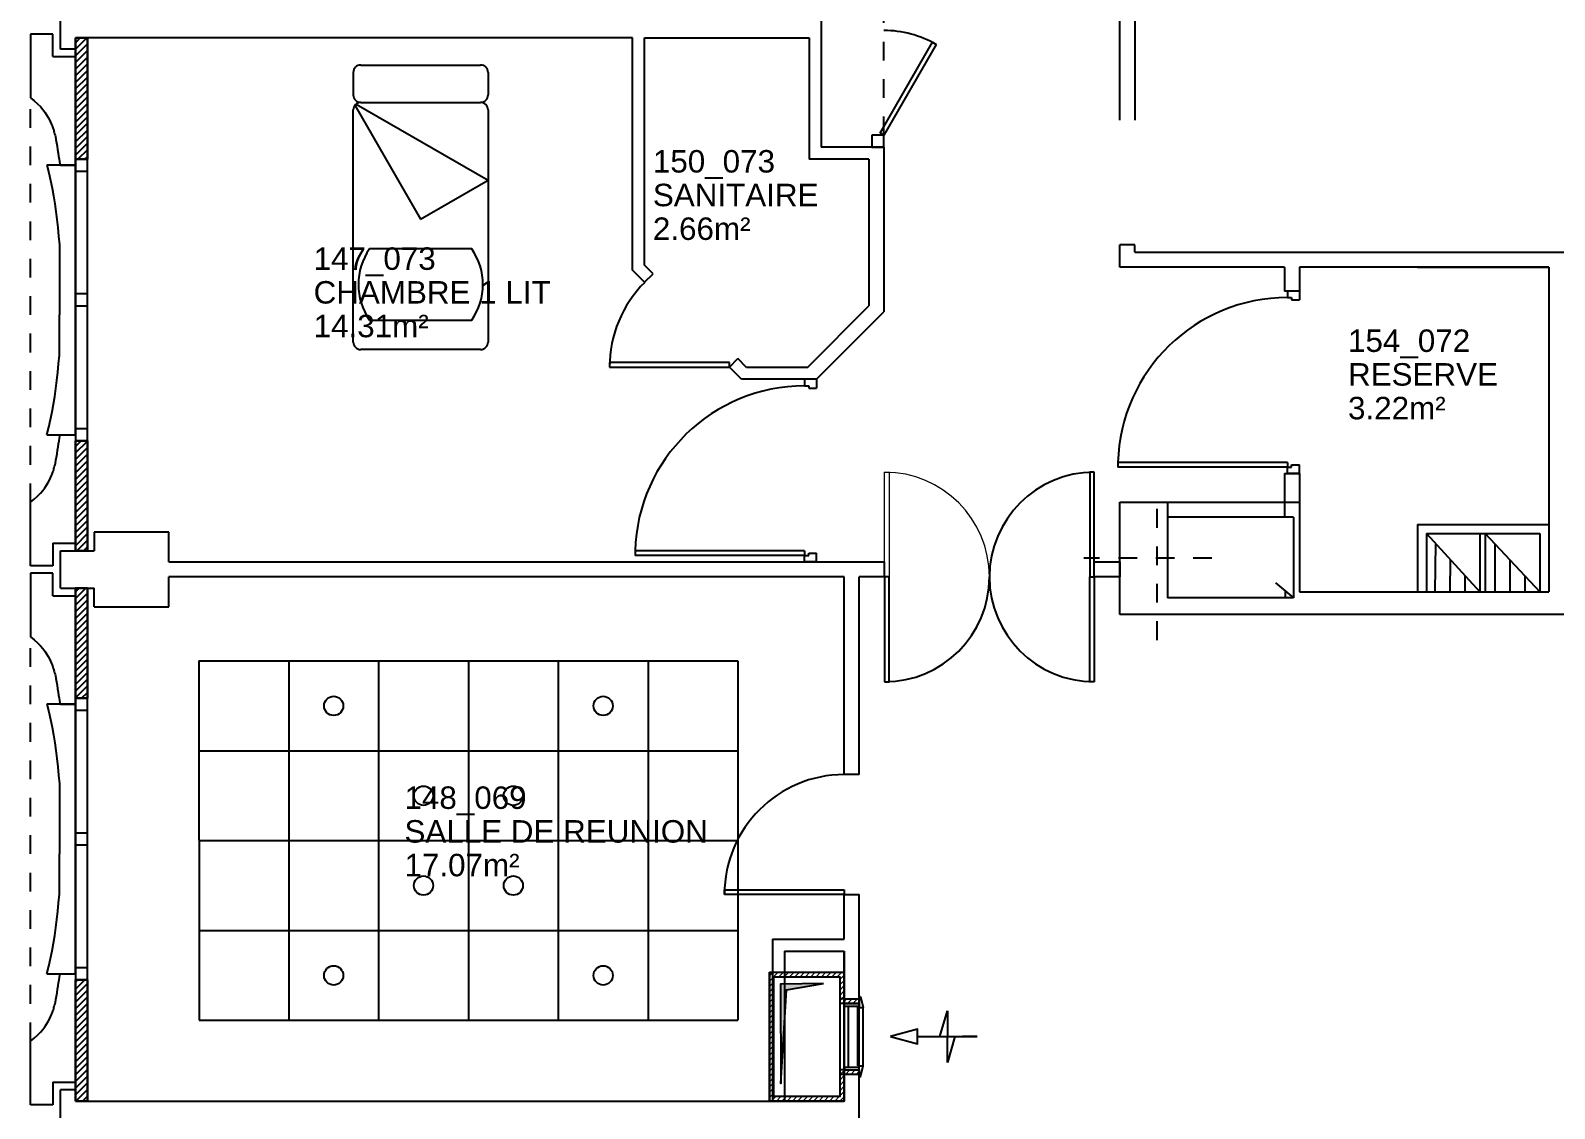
# Model space of a CAD drawing. Header units: millimetres. Extents: x -3.6 to 68.3, y -13.9 to 59.5.
# Drawn here: x 0 to 10.18, y 10.9 to 18.1 of the extents above; entities that cross this region are included whole.
import ezdxf

# ---------------------------------------------------------------- set-up
doc = ezdxf.new("R2010")
doc.units = ezdxf.units.MM
doc.linetypes.add('CACHÉ', pattern=[0.25, 0.125, -0.125])
doc.linetypes.add('CONTINU', pattern=[0])
for name, color, linetype in [('001 Murs', 7, 'Continuous'), ('001axes', 1, 'Continuous'), ('002 poteaux', 7, 'Continuous'), ('003 murs porteurs', 7, 'Continuous'), ('003 porte', 7, 'Continuous'), ('004 cloisons', 7, 'Continuous'), ('004 isolation', 8, 'Continuous'), ('005 Portes', 7, 'Continuous'), ('007 Fenêtre', 7, 'Continuous'), ('400 Lits', 8, 'Continuous'), ('A_Etiqu_Local', 7, 'Continuous'), ('A_MUR_CLOIS', 7, 'CONTINU'), ('A_MURS_CLOI', 7, 'Continuous'), ('BEG-EXT', 10, 'Continuous'), ('faux plafonds', 253, 'Continuous'), ('futur', 30, 'Continuous')]:
    doc.layers.add(name, color=color, linetype=linetype)
doc.layers.add('A_PORTE', color=7, linetype='CONTINU', lineweight=0)
doc.styles.add('Attribut', font='arial.ttf')

# ---------------------------------------------------------------- blocks, each defined once
blk = doc.blocks.new('A_Etiqu_Local')
at = {"style": 'Attribut', "flags": 1}
for tag, p in [('CODE_HOPITAL', (-0.446, 1.632)), ('CODE_SITE', (-0.446, 1.407)), ('CODE_BATIMENT', (-0.446, 1.182)), ('CODE_SECTEUR', (-0.446, 0.957)), ('CODE_ETAGE', (-0.446, 0.732)), ('NOM_NORMALISE', (-0.446, -0.843)), ('SECTEUR_ACTIVITE', (-0.446, -1.068)), ('SOUS_SECTEUR_ACTIVITE', (-0.446, -1.293)), ('VOLUME', (-0.446, -1.518)), ('SERVICE', (-0.446, -1.743)), ('CODE_UG', (-0.446, -1.968)), ('CODE_UA', (-0.446, -2.193)), ('CODE_POLE', (-0.446, -2.418)), ('OCCUPANT_EXTERNE', (-0.446, -2.643)), ('DISPONIBILITE', (-0.446, -2.868)), ('ACCES_HANDICAPES', (-0.446, -3.093)), ('NATURE_SOL', (-0.446, -3.318)), ('RISQUE_LABORATOIRE', (-0.446, -3.543)), ('AMIANTE', (-0.446, -3.768))]:
    blk.add_attdef(tag, p, '', height=0.15, dxfattribs=at)
at = {"layer": 'A_Etiqu_Local', "style": 'Attribut'}
for tag, p in [('CODE_PIECE', (-0.446, 0.282)), ('NOM_USAGE', (-0.446, 0.057)), ('SURFACE', (-0.446, -0.168))]:
    blk.add_attdef(tag, p, '', height=0.15, dxfattribs=at)
blk = doc.blocks.new('A$C0B3801A5')
for p, q in [((0, -0.181), (0, -0.581)), ((0, -0.431), (-0.173, -0.381)), ((-0.173, -0.381), (0, -0.381)), ((0, -0.331), (0.173, -0.381)), ((0.173, -0.381), (0, -0.381)), ((0, -0.581), (0, -0.481))]:
    blk.add_line(p, q)
blk.add_lwpolyline([(0, 0), (-0.049, -0.181), (0, -0.181), (0.049, -0.181), (0, 0)], close=True)

msp = doc.modelspace()

# ---------------------------------------------------------------- hatches: boundary and pattern name
at = {"layer": 'BEG-EXT', "lineweight": 9}
h = msp.add_hatch(dxfattribs=at)
h.set_pattern_fill('ANSI31', color=8, scale=0.2, style=0)
h.set_pattern_definition([(45, (-145.07485, -56.446555), (-0.0176776695, 0.0176776695), [])])
h.paths.add_polyline_path([(5.435, 11.81), (4.935, 11.81), (4.935, 10.95), (5.435, 10.95), (5.435, 11.128), (5.405, 11.128), (5.405, 10.98), (4.965, 10.98), (4.965, 11.78), (5.405, 11.78), (5.405, 11.632), (5.435, 11.632)])
h.paths.add_polyline_path([(5.435, 11.632), (5.405, 11.632), (5.405, 11.602), (5.435, 11.602)], flags=17)
h.paths.add_polyline_path([(5.535, 11.632), (5.435, 11.632), (5.435, 11.602), (5.535, 11.602)])
h.paths.add_polyline_path([(5.435, 11.158), (5.405, 11.158), (5.405, 11.128), (5.435, 11.128)], flags=17)
h.paths.add_polyline_path([(5.535, 11.158), (5.435, 11.158), (5.435, 11.128), (5.435, 11.128), (5.535, 11.128)])
at = {"layer": 'BEG-EXT', "ltscale": 0.01}
msp.add_hatch(color=8, dxfattribs=at).paths.add_polyline_path([(5.296, 11.736), (5.009, 11.731), (5.011, 11.068), (5.049, 11.692)])
msp.add_hatch(color=8, dxfattribs=at).paths.add_polyline_path([(5.296, 11.736), (5.009, 11.731), (5.011, 11.068), (5.049, 11.692)])

# ---------------------------------------------------------------- linework, layer by layer
at = {"layer": '001 Murs', "color": 8, "linetype": 'Continuous'}
for p, q in [((9.325, 14.74), (9.68, 14.35)), ((9.68, 14.74), (9.68, 14.35)), ((9.715, 14.74), (10.08, 14.35))]:
    msp.add_line(p, q, dxfattribs=at)
at = {"layer": '001axes', "color": 8, "linetype": 'CACHÉ'}
for p, q in [((7.525, 14.029), (7.525, 15.007)), ((7.891, 14.575), (7.036, 14.575))]:
    msp.add_line(p, q, dxfattribs=at)
at = {"layer": '002 poteaux', "color": 8, "linetype": 'Continuous'}
for p, q in [((7.275, 14.95), (7.597, 14.95)), ((7.275, 14.2), (7.275, 14.95)), ((0.425, 14.75), (0.425, 14.625)), ((0.925, 14.75), (0.425, 14.75)), ((0.925, 14.55), (0.925, 14.75)), ((0.2, 14.375), (0.2, 14.625)), ((0.2, 14.625), (0.425, 14.625)), ((0.2, 14.375), (0.425, 14.375)), ((0.425, 14.25), (0.425, 14.375)), ((0.925, 14.25), (0.925, 14.45)), ((0.425, 14.25), (0.925, 14.25)), ((7.775, 14.2), (7.275, 14.2))]:
    msp.add_line(p, q, dxfattribs=at)
at = {"layer": '003 murs porteurs', "color": 8, "linetype": 'Continuous'}
for p, q in [((0.2, 17.975), (0.2, 18.225)), ((0.3, 17.975), (0.3, 18.05)), ((0.3, 18.05), (0.3, 17.975)), ((0.3, 17.975), (0.2, 17.975)), ((9.265, 16.52), (10.14, 16.52)), ((8.375, 15.14), (8.475, 15.14)), ((9.265, 14.8), (10.14, 14.8)), ((9.325, 14.74), (10.08, 14.74)), ((8.475, 14.35), (10.14, 14.35)), ((10.795, 14.2), (7.775, 14.2)), ((10.795, 14.2), (8.025, 14.2)), ((0.2, 10.775), (0.2, 11.025)), ((0.3, 11.025), (0.2, 11.025)), ((0.3, 10.95), (0.3, 11.025))]:
    msp.add_line(p, q, dxfattribs=at)
at = {"layer": '003 murs porteurs', "color": 8, "linetype": 'CACHÉ'}
for p, q in [((0, 14.95), (0, 17.65)), ((0, 11.35), (0, 14.05))]:
    msp.add_line(p, q, dxfattribs=at)
at = {"layer": '003 porte', "color": 8, "linetype": 'CACHÉ'}
msp.add_line((5.7, 17.4), (5.7, 18.8), dxfattribs=at)
at = {"layer": '003 porte', "color": 8, "linetype": 'Continuous'}
for p, q in [((5.7, 17.4), (5.62, 17.4)), ((5.62, 17.4), (5.62, 17.32)), ((5.62, 17.32), (5.7, 17.32)), ((5.7, 17.32), (5.7, 17.4)), ((8.395, 16.359), (8.395, 16.316)), ((8.475, 16.359), (8.395, 16.359)), ((8.395, 16.316), (8.422, 16.316)), ((8.422, 16.316), (8.422, 16.3)), ((8.422, 16.3), (8.475, 16.3)), ((8.475, 16.359), (8.475, 16.3)), ((4.668, 15.882), (3.868, 15.882)), ((3.868, 15.882), (3.868, 15.852)), ((4.668, 15.852), (4.668, 15.882)), ((3.868, 15.852), (4.668, 15.852)), ((5.25, 15.77), (5.17, 15.77)), ((5.17, 15.77), (5.17, 15.726)), ((5.17, 15.726), (5.198, 15.726)), ((5.198, 15.726), (5.198, 15.71)), ((5.198, 15.71), (5.25, 15.71)), ((5.25, 15.77), (5.25, 15.71)), ((7.263, 15.214), (7.263, 15.184)), ((8.395, 15.214), (7.263, 15.214)), ((8.395, 15.184), (7.263, 15.184)), ((8.395, 15.214), (8.395, 15.184)), ((8.395, 15.14), (8.395, 15.184)), ((8.395, 15.184), (8.422, 15.184)), ((8.422, 15.184), (8.422, 15.2)), ((8.422, 15.2), (8.475, 15.2)), ((8.475, 15.14), (8.475, 15.2)), ((8.475, 15.14), (8.395, 15.14)), ((5.17, 14.624), (4.038, 14.624)), ((4.038, 14.624), (4.038, 14.594)), ((5.17, 14.594), (4.038, 14.594)), ((5.17, 14.624), (5.17, 14.594)), ((5.17, 14.594), (5.198, 14.594)), ((5.17, 14.55), (5.17, 14.594)), ((5.198, 14.61), (5.25, 14.61)), ((5.198, 14.594), (5.198, 14.61)), ((5.25, 14.55), (5.25, 14.61)), ((5.25, 14.55), (5.17, 14.55)), ((5.705, 14.45), (5.705, 13.75)), ((5.735, 14.45), (5.705, 14.45)), ((5.735, 13.75), (5.735, 14.45)), ((5.705, 13.75), (5.735, 13.75)), ((4.635, 12.33), (4.635, 12.36)), ((4.635, 12.36), (5.435, 12.36)), ((5.435, 12.33), (4.635, 12.33)), ((5.435, 12.36), (5.435, 12.33))]:
    msp.add_line(p, q, dxfattribs=at)
for centre, radius, start, end in [((4.668, 15.852), 0.8, 135, 180), ((8.395, 15.184), 1.132, 90, 178.4814), ((5.17, 14.594), 1.132, 90, 178.4814), ((5.705, 14.45), 0.7, 270, 0), ((5.435, 12.33), 0.8, 90, 180)]:
    msp.add_arc(centre, radius, start, end, dxfattribs=at)
at = {"layer": '004 cloisons', "color": 8, "linetype": 'Continuous'}
for p, q in [((5.281, 18.88), (5.281, 17.32)), ((7.275, 17.5), (7.275, 18.85)), ((7.375, 18.85), (7.375, 17.5)), ((0.15, 18.075), (0, 18.075)), ((0, 18.075), (0, 17.65)), ((0.15, 17.925), (0.15, 18.075)), ((4.02, 18.05), (0.3, 18.05)), ((4.02, 16.5), (4.02, 18.05)), ((4.1, 18.05), (5.201, 18.05)), ((4.1, 16.533), (4.1, 18.05)), ((5.201, 18.05), (5.201, 17.24)), ((0.15, 17.925), (0.3, 17.925)), ((0.3, 17.2), (0.3, 17.925)), ((0, 17.65), (0.025, 17.63)), ((0.025, 17.63), (0.047, 17.61)), ((0.047, 17.61), (0.066, 17.591)), ((0.066, 17.591), (0.082, 17.572)), ((0.082, 17.572), (0.096, 17.554)), ((0.096, 17.554), (0.108, 17.536)), ((0.108, 17.536), (0.118, 17.519)), ((0.118, 17.519), (0.127, 17.503)), ((0.127, 17.503), (0.134, 17.487)), ((0.134, 17.487), (0.141, 17.472)), ((0.141, 17.472), (0.144, 17.464)), ((0.144, 17.464), (0.147, 17.457)), ((0.147, 17.457), (0.15, 17.449)), ((0.15, 17.449), (0.152, 17.442)), ((0.152, 17.442), (0.155, 17.434)), ((0.155, 17.434), (0.157, 17.426)), ((0.157, 17.426), (0.159, 17.418)), ((0.159, 17.418), (0.161, 17.41)), ((0.161, 17.41), (0.164, 17.401)), ((0.164, 17.401), (0.166, 17.391)), ((0.166, 17.391), (0.17, 17.371)), ((0.17, 17.371), (0.174, 17.349)), ((0.174, 17.349), (0.178, 17.327)), ((0.178, 17.327), (0.181, 17.304)), ((5.7, 17.32), (5.281, 17.32)), ((5.7, 17.32), (5.7, 16.22)), ((0.181, 17.304), (0.185, 17.281)), ((0.185, 17.281), (0.188, 17.26)), ((0.188, 17.26), (0.191, 17.241)), ((0.191, 17.241), (0.193, 17.224)), ((0.193, 17.224), (0.195, 17.21)), ((0.195, 17.21), (0.197, 17.2)), ((0.38, 17.24), (0.3, 17.24)), ((0.3, 17.24), (0.3, 17.16)), ((0.38, 17.16), (0.38, 17.24)), ((5.6, 17.24), (5.201, 17.24)), ((5.6, 17.24), (5.6, 16.261)), ((0.3, 17.2), (0.11, 17.2)), ((0.11, 17.2), (0.122, 17.149)), ((0.122, 17.149), (0.134, 17.098)), ((0.2, 17.2), (0.3, 17.2)), ((0.3, 15.4), (0.3, 17.2)), ((0.3, 17.16), (0.38, 17.16)), ((0.134, 17.098), (0.144, 17.047)), ((0.144, 17.047), (0.154, 16.995)), ((0.154, 16.995), (0.162, 16.943)), ((0.162, 16.943), (0.17, 16.891)), ((0.17, 16.891), (0.177, 16.837)), ((0.177, 16.837), (0.183, 16.783)), ((0.183, 16.783), (0.188, 16.727)), ((0.188, 16.727), (0.193, 16.669)), ((0.193, 16.669), (0.193, 16.2)), ((7.275, 16.52), (7.275, 16.669)), ((7.375, 16.62), (7.375, 16.669)), ((7.375, 16.62), (10.375, 16.62)), ((4.102, 16.418), (4.02, 16.5)), ((4.159, 16.474), (4.1, 16.533)), ((8.375, 16.52), (7.275, 16.52)), ((8.375, 16.52), (8.375, 16.359)), ((8.475, 16.52), (8.475, 16.359)), ((10.14, 16.52), (8.475, 16.52)), ((10.14, 16.52), (10.14, 14.35)), ((4.102, 16.418), (4.159, 16.474)), ((8.475, 16.359), (8.375, 16.359)), ((0.193, 15.931), (0.193, 16.2)), ((5.189, 15.85), (5.6, 16.261)), ((5.25, 15.77), (5.7, 16.22)), ((0.188, 15.873), (0.193, 15.931)), ((4.668, 15.852), (4.724, 15.909)), ((4.783, 15.85), (4.724, 15.909)), ((0.177, 15.763), (0.183, 15.817)), ((0.183, 15.817), (0.188, 15.873)), ((4.75, 15.77), (4.668, 15.852)), ((5.189, 15.85), (4.783, 15.85)), ((0.162, 15.656), (0.17, 15.709)), ((0.17, 15.709), (0.177, 15.763)), ((5.25, 15.77), (4.75, 15.77)), ((0.144, 15.553), (0.154, 15.605)), ((0.154, 15.605), (0.162, 15.656)), ((0.122, 15.451), (0.134, 15.502)), ((0.134, 15.502), (0.144, 15.553)), ((0.11, 15.4), (0.122, 15.451)), ((0.11, 15.4), (0.3, 15.4)), ((0.191, 15.359), (0.193, 15.376)), ((0.193, 15.376), (0.195, 15.39)), ((0.195, 15.39), (0.197, 15.4)), ((0.2, 15.4), (0.3, 15.4)), ((0.38, 15.44), (0.3, 15.44)), ((0.3, 15.44), (0.3, 15.36)), ((0.3, 15.4), (0.3, 14.675)), ((0.38, 15.36), (0.38, 15.44)), ((0.174, 15.251), (0.178, 15.273)), ((0.178, 15.273), (0.181, 15.296)), ((0.181, 15.296), (0.185, 15.319)), ((0.185, 15.319), (0.188, 15.34)), ((0.188, 15.34), (0.191, 15.359)), ((0.3, 15.36), (0.38, 15.36)), ((0.155, 15.166), (0.157, 15.174)), ((0.157, 15.174), (0.159, 15.182)), ((0.159, 15.182), (0.161, 15.19)), ((0.161, 15.19), (0.164, 15.199)), ((0.164, 15.199), (0.166, 15.209)), ((0.166, 15.209), (0.17, 15.229)), ((0.17, 15.229), (0.174, 15.251)), ((0.108, 15.064), (0.118, 15.081)), ((0.118, 15.081), (0.127, 15.097)), ((0.127, 15.097), (0.134, 15.113)), ((0.134, 15.113), (0.141, 15.128)), ((0.141, 15.128), (0.144, 15.136)), ((0.144, 15.136), (0.147, 15.143)), ((0.147, 15.143), (0.15, 15.151)), ((0.15, 15.151), (0.152, 15.158)), ((0.152, 15.158), (0.155, 15.166)), ((8.375, 15.14), (8.375, 14.85)), ((8.475, 15.14), (8.475, 14.35)), ((0, 14.95), (0.025, 14.97)), ((0.025, 14.97), (0.047, 14.99)), ((0.047, 14.99), (0.066, 15.009)), ((0.066, 15.009), (0.082, 15.028)), ((0.082, 15.028), (0.096, 15.046)), ((0.096, 15.046), (0.108, 15.064)), ((0, 14.525), (0, 14.95)), ((9.265, 14.8), (9.265, 14.35)), ((10.14, 14.8), (10.14, 14.35)), ((0.15, 14.675), (0.3, 14.675)), ((0.15, 14.675), (0.15, 14.525)), ((9.325, 14.74), (9.325, 14.35)), ((9.384, 14.674), (9.38, 14.35)), ((9.68, 14.74), (10.08, 14.74)), ((9.715, 14.74), (9.715, 14.35)), ((9.78, 14.67), (9.78, 14.35)), ((10.08, 14.74), (10.08, 14.35)), ((9.483, 14.566), (9.48, 14.35)), ((9.88, 14.563), (9.88, 14.35)), ((0.15, 14.525), (0, 14.525)), ((0.15, 14.475), (0, 14.475)), ((0, 14.475), (0, 14.05)), ((0.15, 14.325), (0.15, 14.475)), ((0.925, 14.55), (5.705, 14.55)), ((5.705, 14.45), (5.705, 14.55)), ((7.105, 14.45), (7.105, 14.55)), ((7.105, 14.55), (7.275, 14.55)), ((7.105, 14.45), (7.105, 14.55)), ((7.105, 14.55), (7.275, 14.55)), ((7.275, 14.55), (7.275, 14.45)), ((7.275, 14.55), (7.275, 14.45)), ((9.58, 14.456), (9.58, 14.35)), ((9.98, 14.456), (9.98, 14.35)), ((5.435, 14.45), (0.925, 14.45)), ((5.435, 13.13), (5.435, 14.45)), ((5.705, 14.45), (5.535, 14.45)), ((5.535, 13.13), (5.535, 14.45)), ((7.275, 14.45), (7.105, 14.45)), ((7.275, 14.45), (7.105, 14.45)), ((0.15, 14.325), (0.3, 14.325)), ((0.3, 13.6), (0.3, 14.325)), ((0, 14.05), (0.025, 14.03)), ((0.025, 14.03), (0.047, 14.01)), ((0.047, 14.01), (0.066, 13.991)), ((0.066, 13.991), (0.082, 13.972)), ((0.082, 13.972), (0.096, 13.954)), ((0.096, 13.954), (0.108, 13.936)), ((0.108, 13.936), (0.118, 13.919)), ((0.118, 13.919), (0.127, 13.903)), ((0.127, 13.903), (0.134, 13.887)), ((0.134, 13.887), (0.141, 13.872)), ((0.141, 13.872), (0.144, 13.864)), ((0.144, 13.864), (0.147, 13.857)), ((0.147, 13.857), (0.15, 13.849)), ((0.15, 13.849), (0.152, 13.842)), ((0.152, 13.842), (0.155, 13.834)), ((0.155, 13.834), (0.157, 13.826)), ((0.157, 13.826), (0.159, 13.818)), ((0.159, 13.818), (0.161, 13.81)), ((0.161, 13.81), (0.164, 13.801)), ((0.164, 13.801), (0.166, 13.791)), ((0.166, 13.791), (0.17, 13.771)), ((0.17, 13.771), (0.174, 13.749)), ((0.174, 13.749), (0.178, 13.727)), ((0.178, 13.727), (0.181, 13.704)), ((0.181, 13.704), (0.185, 13.681)), ((0.185, 13.681), (0.188, 13.66)), ((0.188, 13.66), (0.191, 13.641)), ((0.191, 13.641), (0.193, 13.624)), ((0.38, 13.64), (0.3, 13.64)), ((0.3, 13.64), (0.3, 13.56)), ((0.38, 13.56), (0.38, 13.64)), ((0.3, 13.6), (0.11, 13.6)), ((0.11, 13.6), (0.122, 13.549)), ((0.122, 13.549), (0.134, 13.498)), ((0.193, 13.624), (0.195, 13.61)), ((0.195, 13.61), (0.197, 13.6)), ((0.2, 13.6), (0.3, 13.6)), ((0.3, 11.8), (0.3, 13.6)), ((0.3, 13.56), (0.38, 13.56)), ((0.134, 13.498), (0.144, 13.447)), ((0.144, 13.447), (0.154, 13.395)), ((0.154, 13.395), (0.162, 13.343)), ((0.162, 13.343), (0.17, 13.291)), ((0.17, 13.291), (0.177, 13.237)), ((0.177, 13.237), (0.183, 13.183)), ((0.183, 13.183), (0.188, 13.127)), ((0.188, 13.127), (0.193, 13.069)), ((0.193, 13.069), (0.193, 12.6)), ((5.535, 13.13), (5.435, 13.13)), ((0.193, 12.331), (0.193, 12.6)), ((0.188, 12.273), (0.193, 12.331)), ((5.435, 12.03), (5.435, 12.33)), ((5.435, 12.33), (5.535, 12.33)), ((5.535, 10.764), (5.535, 12.33)), ((0.177, 12.163), (0.183, 12.217)), ((0.183, 12.217), (0.188, 12.273)), ((0.17, 12.109), (0.177, 12.163)), ((0.154, 12.005), (0.162, 12.056)), ((0.162, 12.056), (0.17, 12.109)), ((4.955, 12.03), (4.955, 10.95)), ((4.955, 12.03), (5.435, 12.03)), ((0.134, 11.902), (0.144, 11.953)), ((0.144, 11.953), (0.154, 12.005)), ((5.035, 11.95), (5.035, 10.95)), ((5.035, 11.95), (5.435, 11.95)), ((5.435, 10.95), (5.435, 11.95)), ((5.435, 11.95), (5.435, 10.95)), ((0.11, 11.8), (0.122, 11.851)), ((0.122, 11.851), (0.134, 11.902)), ((0.38, 11.84), (0.3, 11.84)), ((0.3, 11.84), (0.3, 11.76)), ((0.38, 11.76), (0.38, 11.84)), ((0.11, 11.8), (0.3, 11.8)), ((0.181, 11.696), (0.185, 11.719)), ((0.185, 11.719), (0.188, 11.74)), ((0.188, 11.74), (0.191, 11.759)), ((0.191, 11.759), (0.193, 11.776)), ((0.193, 11.776), (0.195, 11.79)), ((0.195, 11.79), (0.197, 11.8)), ((0.2, 11.8), (0.3, 11.8)), ((0.3, 11.8), (0.3, 11.075)), ((0.3, 11.76), (0.38, 11.76)), ((0.164, 11.599), (0.166, 11.609)), ((0.166, 11.609), (0.17, 11.629)), ((0.17, 11.629), (0.174, 11.651)), ((0.174, 11.651), (0.178, 11.673)), ((0.178, 11.673), (0.181, 11.696)), ((0.127, 11.497), (0.134, 11.513)), ((0.134, 11.513), (0.141, 11.528)), ((0.141, 11.528), (0.144, 11.536)), ((0.144, 11.536), (0.147, 11.543)), ((0.147, 11.543), (0.15, 11.551)), ((0.15, 11.551), (0.152, 11.558)), ((0.152, 11.558), (0.155, 11.566)), ((0.155, 11.566), (0.157, 11.574)), ((0.157, 11.574), (0.159, 11.582)), ((0.159, 11.582), (0.161, 11.59)), ((0.161, 11.59), (0.164, 11.599)), ((0.047, 11.39), (0.066, 11.409)), ((0.066, 11.409), (0.082, 11.428)), ((0.082, 11.428), (0.096, 11.446)), ((0.096, 11.446), (0.108, 11.464)), ((0.108, 11.464), (0.118, 11.481)), ((0.118, 11.481), (0.127, 11.497)), ((0, 11.35), (0.025, 11.37)), ((0, 10.925), (0, 11.35)), ((0.025, 11.37), (0.047, 11.39)), ((0.15, 11.075), (0.3, 11.075)), ((0.15, 11.075), (0.15, 10.925)), ((0.15, 10.925), (0, 10.925)), ((0.3, 10.95), (4.955, 10.95)), ((5.035, 10.95), (5.435, 10.95)), ((5.035, 10.95), (5.435, 10.95))]:
    msp.add_line(p, q, dxfattribs=at)
at = {"layer": '004 isolation', "color": 8, "linetype": 'Continuous'}
for p, q in [((0.332, 18.05), (0.3, 18.018)), ((0.3, 17.974), (0.376, 18.05)), ((0.3, 17.24), (0.3, 18.05)), ((0.3, 18.05), (0.38, 18.05)), ((0.3, 17.24), (0.3, 18.05)), ((0.3, 18.05), (0.38, 18.05)), ((0.38, 18.05), (0.3, 18.05)), ((0.3, 18.05), (0.3, 17.24)), ((0.38, 18.05), (0.38, 17.24)), ((0.38, 18.05), (0.38, 17.24)), ((0.38, 17.24), (0.38, 18.05)), ((0.38, 18.01), (0.3, 17.93)), ((0.3, 17.886), (0.38, 17.966)), ((0.38, 17.922), (0.3, 17.842)), ((0.3, 17.797), (0.38, 17.877)), ((0.38, 17.833), (0.3, 17.753)), ((0.3, 17.709), (0.38, 17.789)), ((0.38, 17.745), (0.3, 17.665)), ((0.3, 17.621), (0.38, 17.701)), ((0.38, 17.656), (0.3, 17.576)), ((0.3, 17.532), (0.38, 17.612)), ((0.38, 17.568), (0.3, 17.488)), ((0.3, 17.444), (0.38, 17.524)), ((0.38, 17.48), (0.3, 17.4)), ((0.3, 17.355), (0.38, 17.435)), ((0.38, 17.391), (0.3, 17.311)), ((0.3, 17.267), (0.38, 17.347)), ((0.38, 17.24), (0.3, 17.24)), ((0.38, 17.24), (0.3, 17.24)), ((0.3, 17.24), (0.38, 17.24)), ((0.38, 17.303), (0.317, 17.24)), ((0.361, 17.24), (0.38, 17.259)), ((0.338, 15.36), (0.3, 15.322)), ((0.3, 14.625), (0.3, 15.36)), ((0.3, 15.36), (0.38, 15.36)), ((0.3, 14.625), (0.3, 15.36)), ((0.3, 15.36), (0.38, 15.36)), ((0.38, 15.36), (0.3, 15.36)), ((0.3, 15.36), (0.3, 14.625)), ((0.3, 15.278), (0.38, 15.358)), ((0.38, 15.314), (0.3, 15.234)), ((0.3, 15.19), (0.38, 15.27)), ((0.38, 15.36), (0.38, 14.625)), ((0.38, 15.36), (0.38, 14.625)), ((0.38, 14.625), (0.38, 15.36)), ((0.38, 15.226), (0.3, 15.146)), ((0.3, 15.101), (0.38, 15.181)), ((0.38, 15.137), (0.3, 15.057)), ((0.3, 15.013), (0.38, 15.093)), ((0.38, 15.049), (0.3, 14.969)), ((0.3, 14.925), (0.38, 15.005)), ((0.38, 14.96), (0.3, 14.88)), ((0.3, 14.836), (0.38, 14.916)), ((0.38, 14.872), (0.3, 14.792)), ((0.3, 14.748), (0.38, 14.828)), ((0.38, 14.784), (0.3, 14.704)), ((0.3, 14.659), (0.38, 14.74)), ((0.38, 14.695), (0.31, 14.625)), ((0.38, 14.625), (0.3, 14.625)), ((0.38, 14.625), (0.3, 14.625)), ((0.3, 14.625), (0.38, 14.625)), ((0.354, 14.625), (0.38, 14.651)), ((0.325, 14.375), (0.3, 14.35)), ((0.3, 14.306), (0.369, 14.375)), ((0.3, 13.64), (0.3, 14.375)), ((0.3, 14.375), (0.38, 14.375)), ((0.3, 13.64), (0.3, 14.375)), ((0.3, 14.375), (0.38, 14.375)), ((0.38, 14.375), (0.3, 14.375)), ((0.3, 14.375), (0.3, 13.64)), ((0.38, 14.375), (0.38, 13.64)), ((0.38, 14.375), (0.38, 13.64)), ((0.38, 13.64), (0.38, 14.375)), ((0.38, 14.342), (0.3, 14.262)), ((0.3, 14.218), (0.38, 14.298)), ((0.38, 14.253), (0.3, 14.173)), ((0.3, 14.129), (0.38, 14.209)), ((0.38, 14.165), (0.3, 14.085)), ((0.3, 14.041), (0.38, 14.121)), ((0.38, 14.077), (0.3, 13.997)), ((0.3, 13.952), (0.38, 14.032)), ((0.38, 13.988), (0.3, 13.908)), ((0.3, 13.864), (0.38, 13.944)), ((0.38, 13.9), (0.3, 13.82)), ((0.3, 13.776), (0.38, 13.856)), ((0.38, 13.811), (0.3, 13.731)), ((0.3, 13.687), (0.38, 13.767)), ((0.38, 13.723), (0.3, 13.643)), ((0.38, 13.64), (0.3, 13.64)), ((0.38, 13.64), (0.3, 13.64)), ((0.3, 13.64), (0.38, 13.64)), ((0.341, 13.64), (0.38, 13.679)), ((0.317, 11.76), (0.3, 11.743)), ((0.3, 11.698), (0.362, 11.76)), ((0.3, 10.95), (0.3, 11.76)), ((0.3, 11.76), (0.38, 11.76)), ((0.3, 10.95), (0.3, 11.76)), ((0.3, 11.76), (0.38, 11.76)), ((0.38, 11.76), (0.3, 11.76)), ((0.3, 11.76), (0.3, 10.95)), ((0.38, 11.734), (0.3, 11.654)), ((0.38, 11.76), (0.38, 10.95)), ((0.38, 11.76), (0.38, 10.95)), ((0.38, 10.95), (0.38, 11.76)), ((0.3, 11.61), (0.38, 11.69)), ((0.38, 11.646), (0.3, 11.566)), ((0.3, 11.522), (0.38, 11.602)), ((0.38, 11.558), (0.3, 11.478)), ((0.3, 11.433), (0.38, 11.513)), ((0.38, 11.469), (0.3, 11.389)), ((0.3, 11.345), (0.38, 11.425)), ((0.38, 11.381), (0.3, 11.301)), ((0.3, 11.257), (0.38, 11.337)), ((0.38, 11.292), (0.3, 11.212)), ((0.3, 11.168), (0.38, 11.248)), ((0.38, 11.204), (0.3, 11.124)), ((0.3, 11.08), (0.38, 11.16)), ((0.38, 11.116), (0.3, 11.036)), ((0.3, 10.991), (0.38, 11.071)), ((0.38, 11.027), (0.303, 10.95)), ((0.38, 10.95), (0.3, 10.95)), ((0.38, 10.95), (0.3, 10.95)), ((0.3, 10.95), (0.38, 10.95)), ((0.347, 10.95), (0.38, 10.983))]:
    msp.add_line(p, q, dxfattribs=at)
at = {"layer": '005 Portes', "color": 8, "linetype": 'Continuous'}
for p, q in [((5.674, 17.415), (6.024, 18.021)), ((6.024, 18.021), (6.05, 18.006)), ((6.05, 18.006), (5.7, 17.4)), ((5.7, 17.4), (5.674, 17.415)), ((7.105, 15.15), (7.075, 15.15)), ((7.075, 15.15), (7.075, 14.45)), ((7.105, 14.45), (7.105, 15.15)), ((7.075, 13.75), (7.075, 14.45)), ((7.075, 14.45), (7.105, 14.45)), ((7.075, 14.45), (7.105, 14.45)), ((7.105, 14.45), (7.105, 13.75)), ((7.105, 13.75), (7.075, 13.75))]:
    msp.add_line(p, q, dxfattribs=at)
for centre, start, end in [((5.7, 17.4), 60, 90), ((7.105, 14.45), 90, 180), ((7.105, 14.45), 180, 270)]:
    msp.add_arc(centre, 0.7, start, end, dxfattribs=at)
at = {"layer": '007 Fenêtre', "color": 8, "linetype": 'Continuous'}
for p, q in [((0.3, 17.16), (0.3, 15.44)), ((0.38, 15.44), (0.38, 17.16)), ((0.38, 16.34), (0.3, 16.34)), ((0.3, 16.34), (0.3, 16.26)), ((0.38, 16.26), (0.38, 16.34)), ((0.3, 16.26), (0.38, 16.26)), ((0.3, 13.56), (0.3, 11.84)), ((0.38, 11.84), (0.38, 13.56)), ((0.38, 12.74), (0.3, 12.74)), ((0.3, 12.74), (0.3, 12.66)), ((0.38, 12.66), (0.38, 12.74)), ((0.3, 12.66), (0.38, 12.66))]:
    msp.add_line(p, q, dxfattribs=at)
at = {"layer": '400 Lits', "color": 8, "linetype": 'Continuous'}
for p, q in [((2.156, 17.819), (2.156, 17.669)), ((2.206, 17.869), (3.006, 17.869)), ((3.056, 17.819), (3.056, 17.669)), ((2.206, 17.619), (3.006, 17.619)), ((2.206, 17.619), (3.006, 17.619)), ((2.206, 17.619), (3.006, 17.619)), ((2.156, 16.019), (2.156, 17.569)), ((2.167, 17.6), (2.606, 16.84)), ((2.175, 17.608), (3.056, 17.099)), ((3.056, 17.569), (3.056, 16.019)), ((2.606, 16.84), (3.056, 17.099)), ((2.265, 16.643), (2.947, 16.643)), ((2.265, 16.166), (2.947, 16.166)), ((3.006, 15.969), (2.206, 15.969))]:
    msp.add_line(p, q, dxfattribs=at)
for centre, radius, start, end in [((2.206, 17.819), 0.05, 90.0005, 180.0006), ((3.006, 17.819), 0.05, 359.9982, 89.9983), ((2.206, 17.669), 0.05, 179.9995, 269.9994), ((2.206, 17.569), 0.05, 90.0005, 180.0006), ((3.006, 17.669), 0.05, 270.0017, 0.0018), ((3.006, 17.569), 0.05, 359.9982, 89.9983), ((2.606, 16.404), 0.416, 145.0078, 214.9925), ((2.606, 16.404), 0.416, 325.0079, 34.9919), ((2.206, 16.019), 0.05, 179.9982, 269.9983), ((3.006, 16.019), 0.05, 270.0006, 0.0005)]:
    msp.add_arc(centre, radius, start, end, dxfattribs=at)
at = {"layer": 'A_MUR_CLOIS', "color": 8, "linetype": 'Continuous'}
for p, q in [((7.375, 16.669), (7.275, 16.669)), ((4.935, 11.81), (5.435, 11.81)), ((4.935, 11.81), (4.935, 10.95)), ((5.435, 10.95), (5.435, 11.81)), ((5.435, 11.81), (5.435, 10.95)), ((4.935, 10.95), (5.435, 10.95)), ((4.935, 10.95), (5.435, 10.95))]:
    msp.add_line(p, q, dxfattribs=at)
at = {"layer": 'A_MURS_CLOI', "color": 8, "linetype": 'Continuous'}
for p, q in [((7.525, 14.95), (7.597, 14.95)), ((7.594, 14.95), (7.594, 14.31)), ((8.375, 14.95), (8.475, 14.95)), ((8.435, 14.85), (8.375, 14.85)), ((8.435, 14.85), (8.435, 14.31)), ((8.316, 14.41), (8.435, 14.31)), ((8.379, 14.357), (8.379, 14.31)), ((8.435, 14.31), (7.594, 14.31))]:
    msp.add_line(p, q, dxfattribs=at)
at = {"layer": 'A_PORTE', "color": 8, "linetype": 'Continuous'}
for p, q in [((5.705, 14.45), (5.705, 15.15)), ((5.705, 15.15), (5.735, 15.15)), ((5.735, 15.15), (5.735, 14.45)), ((5.735, 14.45), (5.705, 14.45))]:
    msp.add_line(p, q, dxfattribs=at)
msp.add_arc((5.705, 14.45), 0.7, 360, 90, dxfattribs=at)
at = {"layer": 'BEG-EXT', "color": 8}
for p, q in [((5.435, 11.632), (5.405, 11.632)), ((5.435, 11.602), (5.435, 11.632)), ((5.435, 11.632), (5.535, 11.632)), ((5.535, 11.648), (5.544, 11.648)), ((5.535, 11.632), (5.535, 11.602)), ((5.544, 11.648), (5.562, 11.575)), ((5.435, 11.602), (5.405, 11.602)), ((5.535, 11.602), (5.435, 11.602)), ((5.436, 11.602), (5.535, 11.602)), ((5.436, 11.584), (5.436, 11.602)), ((5.436, 11.584), (5.535, 11.584)), ((5.462, 11.584), (5.462, 11.176)), ((5.526, 11.185), (5.526, 11.575)), ((5.535, 11.575), (5.526, 11.575)), ((5.535, 11.158), (5.535, 11.602)), ((5.535, 11.602), (5.535, 11.584)), ((5.535, 11.584), (5.535, 11.575)), ((5.535, 11.575), (5.562, 11.575)), ((5.562, 11.185), (5.562, 11.575)), ((5.435, 11.158), (5.405, 11.158)), ((5.435, 11.128), (5.405, 11.128)), ((5.435, 11.158), (5.535, 11.158)), ((5.535, 11.128), (5.435, 11.128)), ((5.436, 11.176), (5.535, 11.176)), ((5.436, 11.176), (5.436, 11.158)), ((5.436, 11.158), (5.535, 11.158)), ((5.535, 11.185), (5.526, 11.185)), ((5.535, 11.176), (5.535, 11.185)), ((5.535, 11.185), (5.562, 11.185)), ((5.535, 11.158), (5.535, 11.176)), ((5.535, 11.158), (5.535, 11.128)), ((5.535, 11.112), (5.544, 11.112)), ((5.544, 11.112), (5.562, 11.185))]:
    msp.add_line(p, q, dxfattribs=at)
for points in [[(4.935, 11.81), (5.435, 11.81), (5.435, 10.95), (4.935, 10.95)], [(4.965, 11.78), (5.405, 11.78), (5.405, 10.98), (4.965, 10.98)]]:
    msp.add_lwpolyline(points, close=True, dxfattribs=at)
at = {"layer": 'BEG-EXT', "color": 8, "ltscale": 0.01}
msp.add_lwpolyline([(5.296, 11.736), (5.009, 11.731), (5.011, 11.068), (5.049, 11.692), (5.296, 11.736)], dxfattribs=at)
msp.add_lwpolyline([(5.296, 11.736), (5.009, 11.731), (5.011, 11.068), (5.049, 11.692), (5.296, 11.736)], dxfattribs=at)
at = {"layer": 'faux plafonds', "color": 8, "linetype": 'Continuous'}
for p, q in [((1.125, 13.889), (1.126, 11.489)), ((1.125, 13.889), (4.725, 13.889)), ((1.725, 13.889), (1.725, 11.489)), ((2.325, 13.889), (2.325, 11.489)), ((2.925, 13.889), (2.925, 11.489)), ((3.525, 13.889), (3.525, 11.489)), ((4.125, 13.889), (4.125, 11.489)), ((4.725, 13.889), (4.725, 11.489)), ((1.125, 13.289), (4.725, 13.289)), ((1.125, 12.689), (4.725, 12.689)), ((1.126, 12.089), (4.725, 12.089)), ((1.126, 11.489), (4.725, 11.489))]:
    msp.add_line(p, q, dxfattribs=at)
for centre in [(2.025, 13.589), (3.825, 13.589), (2.625, 12.989), (3.225, 12.989), (2.625, 12.389), (3.225, 12.389), (2.025, 11.789), (3.825, 11.789)]:
    msp.add_circle(centre, 0.0643, dxfattribs=at)
at = {"layer": 'futur', "color": 8}
for p, q in [((7.594, 14.95), (8.375, 14.95)), ((8.375, 14.85), (7.594, 14.85))]:
    msp.add_line(p, q, dxfattribs=at)

# ---------------------------------------------------------------- block references
at = {"layer": 'A_Etiqu_Local', "color": 8}
ref = msp.add_blockref('A_Etiqu_Local', (4.603, 16.869), dxfattribs=at)
ref.add_attrib('CODE_PIECE', '150_073', (4.157, 17.151), dxfattribs={"height": 0.15, "style": 'Attribut'})
ref.add_attrib('NOM_USAGE', 'SANITAIRE', (4.157, 16.926), dxfattribs={"height": 0.15, "style": 'Attribut'})
ref.add_attrib('SURFACE', '2.66m²', (4.157, 16.701), dxfattribs={"height": 0.15, "style": 'Attribut'})
ref = msp.add_blockref('A_Etiqu_Local', (2.337, 16.219), dxfattribs=at)
ref.add_attrib('CODE_PIECE', '147_073', (1.891, 16.501), dxfattribs={"height": 0.15, "style": 'Attribut'})
ref.add_attrib('NOM_USAGE', 'CHAMBRE 1 LIT', (1.891, 16.276), dxfattribs={"height": 0.15, "style": 'Attribut'})
ref.add_attrib('SURFACE', '14.31m²', (1.891, 16.051), dxfattribs={"height": 0.15, "style": 'Attribut'})
ref = msp.add_blockref('A_Etiqu_Local', (9.247, 15.671), dxfattribs=at)
ref.add_attrib('CODE_PIECE', '154_072', (8.8, 15.953), dxfattribs={"height": 0.15, "style": 'Attribut'})
ref.add_attrib('NOM_USAGE', 'RESERVE', (8.8, 15.728), dxfattribs={"height": 0.15, "style": 'Attribut'})
ref.add_attrib('SURFACE', '3.22m²', (8.8, 15.503), dxfattribs={"height": 0.15, "style": 'Attribut'})
ref = msp.add_blockref('A_Etiqu_Local', (2.945, 12.619), dxfattribs=at)
ref.add_attrib('CODE_PIECE', '148_069', (2.498, 12.901), dxfattribs={"height": 0.15, "style": 'Attribut'})
ref.add_attrib('NOM_USAGE', 'SALLE DE REUNION', (2.498, 12.676), dxfattribs={"height": 0.15, "style": 'Attribut'})
ref.add_attrib('SURFACE', '17.07m²', (2.498, 12.451), dxfattribs={"height": 0.15, "style": 'Attribut'})
at = {"layer": 'BEG-EXT', "rotation": 90}
msp.add_blockref('A$C0B3801A5', (5.743, 11.38), dxfattribs=at)

doc.saveas('drawing.dxf')
